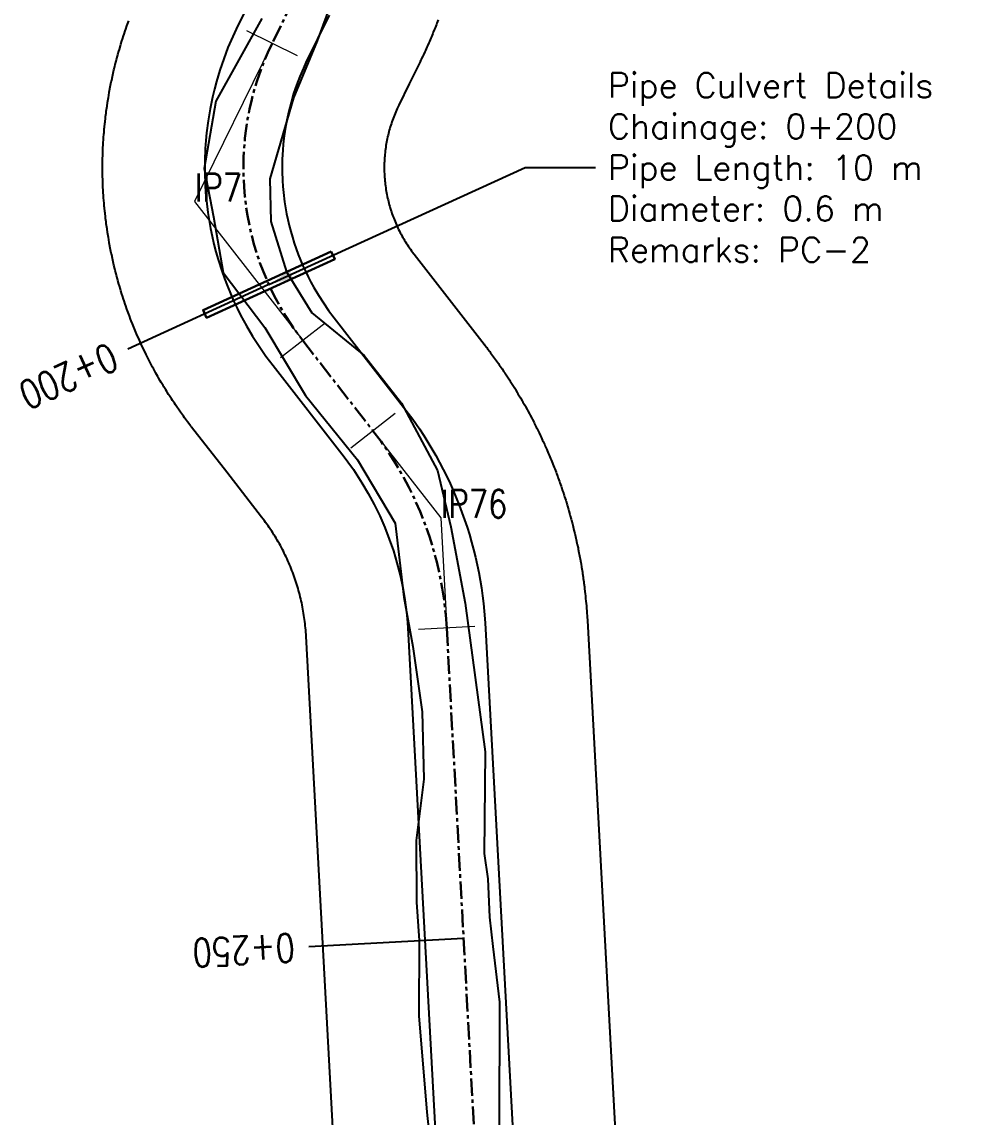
# Model space of a CAD drawing. Extents: x 337736 to 342002, y 3067251 to 3069533.
# Drawn here: x 338700.2 to 338767.8, y 3069270.8 to 3069348.5 of the extents above; entities that cross this region are included whole.
import ezdxf
from ezdxf.enums import TextEntityAlignment as Align

# ---------------------------------------------------------------- set-up
doc = ezdxf.new("R2010")
doc.units = 0
doc.header["$MEASUREMENT"] = 0
doc.linetypes.add('Center', pattern=[2, 1.25, -0.25, 0.25, -0.25])
for name, color, linetype, lineweight in [('BEC', 3, 'Continuous', 13), ('BES', 3, 'Continuous', 13), ('Chainage', 7, 'Continuous', 25), ('IP_Line', 150, 'Continuous', 9), ('PC_Callout', 6, 'Continuous', 30), ('PipeCulvert', 6, 'Continuous', 30), ('RC', 9, 'Center', 30), ('Road Width', 6, 'Continuous', 25)]:
    doc.layers.add(name, color=color, linetype=linetype, lineweight=lineweight)
for name, color, linetype in [('IPName', 7, 'Continuous'), ('Right of Way', 4, 'Continuous'), ('RoadEdge', 51, 'Continuous')]:
    doc.layers.add(name, color=color, linetype=linetype)
doc.styles.get("Standard").update_dxf_attribs({"font": 'simplex.shx'})
doc.dimstyles.new('Dimension_PC_Callout', dxfattribs={"dimtxt": 1.75, "dimasz": 1.75, "dimexe": 0.18, "dimexo": 0.0625, "dimgap": 0.875, "dimtad": 0, "dimdec": 4, "dimzin": 0, "dimdsep": 46, "dimtxsty": 'Standard', "dimcen": 0.09, "dimadec": 0, "dimazin": 0, "dimtfac": 1, "dimtdec": 4, "dimtofl": 0, "dimtmove": 0, "dimatfit": 3, "dimfxl": 1, "dimtolj": 1, "dimtzin": 0, "dimarcsym": 0})

msp = doc.modelspace()

# ---------------------------------------------------------------- linework, layer by layer
at = {"layer": 'BEC'}
for points in [[(338719.799772621, 3069346.09319031), (338716.208992908, 3069347.85566046)], [(338721.753884857, 3069327.10607529), (338718.597352308, 3069324.64918655)], [(338726.737160135, 3069320.70372162), (338723.580627586, 3069318.24683288)], [(338732.390690117, 3069305.58658211), (338728.39659757, 3069305.3692696)]]:
    msp.add_lwpolyline(points, dxfattribs=at)
at = {"layer": 'BES'}
for points in [[(338719.799772621, 3069346.09319031), (338716.208992908, 3069347.85566046)], [(338721.753884857, 3069327.10607529), (338718.597352308, 3069324.64918655)], [(338726.737160135, 3069320.70372162), (338723.580627586, 3069318.24683288)], [(338732.390690117, 3069305.58658211), (338728.39659757, 3069305.3692696)]]:
    msp.add_lwpolyline(points, dxfattribs=at)
at = {"layer": 'Chainage'}
for p, q in [((338717.766924892, 3069329.85096451), (338707.761678851, 3069325.27985396)), ((338731.591785344, 3069283.4566995), (338720.608030841, 3069282.85909009))]:
    msp.add_line(p, q, dxfattribs=at)
at = {"layer": 'IP_Line'}
for points in [[(338718.004382764, 3069346.97442538), (338712.493674323, 3069335.74714871), (338720.175618582, 3069325.87763092)], [(338725.158893861, 3069319.47527725), (338729.968254515, 3069313.29636356), (338730.393643844, 3069305.47792585)]]:
    msp.add_lwpolyline(points, dxfattribs=at)
at = {"layer": 'PipeCulvert'}
msp.add_lwpolyline([(338722.19009735, 3069332.20161238), (338722.439430653, 3069331.65587169), (338713.343752434, 3069327.50031664), (338713.094419131, 3069328.04605733), (338722.19009735, 3069332.20161238)], dxfattribs=at)
at = {"layer": 'RC', "linetype": 'Center'}
msp.add_lwpolyline([(338719.499231709, 3069350.01996533), (338718.004382764, 3069346.97442538), (338718.004382764, 3069346.97442538, 0.286928204226343), (338720.175618582, 3069325.87763092), (338720.175618582, 3069325.87763092), (338725.158893861, 3069319.47527725), (338725.158893861, 3069319.47527725, -0.152937190094443), (338730.393643844, 3069305.47792585), (338730.393643844, 3069305.47792585), (338732.388236126, 3069268.81834257), (338732.388236126, 3069268.81834257, 0.0701079300223113), (338738.046924888, 3069240.06862825), (338738.046924888, 3069240.06862825), (338743.220384528, 3069225.17533535), (338743.220384528, 3069225.17533535, -0.08431680413088499), (338746.265560801, 3069207.01005725), (338746.265560801, 3069207.01005725), (338746.261855871, 3069205.28108968), (338746.261855871, 3069205.28108968, 0.0799847476779619), (338750.001293674, 3069181.73326785), (338750.001293674, 3069181.73326785), (338758.57227563, 3069155.61753267)], format="xyb", dxfattribs=at)
at = {"layer": 'Right of Way'}
for points in [[(338722.40300476, 3069268.27506129), (338721.405708618, 3069286.60485293), (338720.409369337, 3069304.91705797), (338720.402665081, 3069305.03276406), (338720.39222236, 3069305.18980291), (338720.380773659, 3069305.33936349), (338720.36782995, 3069305.4888021), (338720.353392526, 3069305.6381038), (338720.337462833, 3069305.78725366), (338720.320042461, 3069305.93623678), (338720.301133155, 3069306.08503825), (338720.280736805, 3069306.23364318), (338720.258855449, 3069306.38203672), (338720.235491278, 3069306.53020403), (338720.210646626, 3069306.6781303), (338720.184323976, 3069306.82580074), (338720.156525966, 3069306.97320055), (338720.12725537, 3069307.12031503), (338720.096515116, 3069307.26712946), (338720.064308284, 3069307.41362913), (338720.030638086, 3069307.55979944), (338719.995507892, 3069307.70562573), (338719.95892122, 3069307.85109343), (338719.920881722, 3069307.996188), (338719.881393206, 3069308.14089492), (338719.840459613, 3069308.28519975), (338719.798085053, 3069308.429088), (338719.754273745, 3069308.57254534), (338719.709030082, 3069308.7155574), (338719.662358585, 3069308.85810987), (338719.614263914, 3069309.00018852), (338719.56475089, 3069309.14177912), (338719.513824463, 3069309.28286751), (338719.461489714, 3069309.42343961), (338719.40775189, 3069309.56348132), (338719.352616356, 3069309.70297868), (338719.296088628, 3069309.84191771), (338719.238174364, 3069309.98028451), (338719.178879343, 3069310.11806529), (338719.118209515, 3069310.2552462), (338719.056170924, 3069310.39181359), (338718.992769775, 3069310.52775379), (338718.928012439, 3069310.66305315), (338718.861905343, 3069310.79769824), (338718.794455152, 3069310.93167548), (338718.725668569, 3069311.06497155), (338718.655552485, 3069311.19757312), (338718.584113915, 3069311.32946689), (338718.51136, 3069311.46063971), (338718.437298018, 3069311.59107843), (338718.361935379, 3069311.72077002), (338718.285279607, 3069311.84970151), (338718.207338375, 3069311.97786002), (338718.128119488, 3069312.1052327), (338718.047630838, 3069312.23180686), (338717.965880489, 3069312.35756983), (338717.882876646, 3069312.48250898), (338717.798627562, 3069312.60661189), (338717.713141679, 3069312.72986612), (338717.626427568, 3069312.85225931), (338717.538493853, 3069312.9737793), (338717.449349375, 3069313.09441386), (338717.359003024, 3069313.21415096), (338717.252206912, 3069313.35278376), (338714.775924848, 3069316.53423224), (338712.284287209, 3069319.73540908), (338712.268385754, 3069319.7558935), (338712.204886228, 3069319.83791361), (338712.15106034, 3069319.90807733), (338711.999771983, 3069320.10710251), (338711.924751235, 3069320.20708592), (338711.775962447, 3069320.40798659), (338711.702197314, 3069320.50889994), (338711.555931343, 3069320.71164473), (338711.483433362, 3069320.81347222), (338711.339713062, 3069321.01802946), (338711.268493549, 3069321.1207552), (338711.127341375, 3069321.32709291), (338711.057411467, 3069321.43070085), (338710.918849475, 3069321.6387868), (338710.850220101, 3069321.74326073), (338710.714269941, 3069321.9530624), (338710.646951807, 3069322.05838604), (338710.51363472, 3069322.26987065), (338710.447638371, 3069322.37602749), (338710.316975189, 3069322.589162), (338710.25231091, 3069322.6961355), (338710.124322048, 3069322.9108866), (338710.060999957, 3069323.01866002), (338709.935705412, 3069323.23499417), (338709.873735407, 3069323.34355067), (338709.751154757, 3069323.56143406), (338709.690546511, 3069323.67075668), (338709.570698909, 3069323.89015527), (338709.511461892, 3069324.00022694), (338709.394366064, 3069324.22110644), (338709.336509534, 3069324.33190996), (338709.222183776, 3069324.55423586), (338709.165716782, 3069324.6657539), (338709.054178956, 3069324.88949147), (338708.999110306, 3069325.00170663), (338708.890377841, 3069325.2268209), (338708.836716149, 3069325.33971563), (338708.730806034, 3069325.56617144), (338708.678559679, 3069325.6797281), (338708.575488462, 3069325.90749006), (338708.524665612, 3069326.02169091), (338708.424449398, 3069326.25072343), (338708.375057993, 3069326.36555063), (338708.27771244, 3069326.59581793), (338708.229760192, 3069326.71125354), (338708.13530051, 3069326.94271964), (338708.088794919, 3069327.05874561), (338707.997235868, 3069327.29137434), (338707.952184198, 3069327.40797255), (338707.863540083, 3069327.64172756), (338707.81994937, 3069327.7588798), (338707.734234042, 3069327.99372458), (338707.692111098, 3069328.11141254), (338707.609337949, 3069328.34731038), (338707.568689362, 3069328.46551565), (338707.488871327, 3069328.7024297), (338707.449703439, 3069328.82113385), (338707.372852988, 3069329.05902709), (338707.335171922, 3069329.17821155), (338707.261301063, 3069329.41704681), (338707.225112712, 3069329.53669295), (338707.154232986, 3069329.77643291), (338707.119542998, 3069329.89652205), (338707.051665481, 3069330.13712926), (338707.018479279, 3069330.25764263), (338706.953614577, 3069330.49907949), (338706.921937345, 3069330.61999826), (338706.860095593, 3069330.86222704), (338706.829932279, 3069330.98353233), (338706.771123139, 3069331.22651519), (338706.742478462, 3069331.34818802), (338706.686711123, 3069331.591887), (338706.659589552, 3069331.71390838), (338706.606872728, 3069331.95828539), (338706.581278504, 3069332.08063624), (338706.531620431, 3069332.32565311), (338706.507557552, 3069332.44831433), (338706.460965989, 3069332.69393276), (338706.438438217, 3069332.81688517), (338706.394920445, 3069333.06306678), (338706.373931296, 3069333.18629118), (338706.333494114, 3069333.43299753), (338706.314046871, 3069333.55647466), (338706.276696597, 3069333.80366718), (338706.258794296, 3069333.92737775), (338706.224536766, 3069334.17501782), (338706.208182206, 3069334.29894249), (338706.177022773, 3069334.54699143), (338706.162218509, 3069334.67111085), (338706.134162041, 3069334.9195299), (338706.120910385, 3069335.04382467), (338706.095961266, 3069335.292575), (338706.08426429, 3069335.4170257), (338706.062426419, 3069335.66606846), (338706.05228595, 3069335.79065564), (338706.033562738, 3069336.03995191), (338706.02498036, 3069336.16465612), (338706.009374733, 3069336.41416694), (338706.002351788, 3069336.53896868), (338705.989866184, 3069336.78865508), (338705.984403769, 3069336.91353486), (338705.975040139, 3069337.16335781), (338705.971139107, 3069337.28829611), (338705.964898914, 3069337.53821659), (338705.962559875, 3069337.66319389), (338705.959444095, 3069337.91317284), (338705.958667414, 3069338.03816961), (338705.958676532, 3069338.28816799), (338705.959462331, 3069338.41316471), (338705.962596347, 3069338.66314343), (338705.964944503, 3069338.78812056), (338705.971202927, 3069339.03804058), (338705.975113073, 3069339.1629786), (338705.984494927, 3069339.41280087), (338705.989966451, 3069339.53768025), (338706.002470269, 3069339.78736573), (338706.009502318, 3069339.91216696), (338706.025126147, 3069340.16167664), (338706.033717621, 3069340.28638022), (338706.052459019, 3069340.53567512), (338706.062608576, 3069340.66026157), (338706.084464614, 3069340.90930273), (338706.096170669, 3069341.03375258), (338706.121137933, 3069341.28250109), (338706.134398656, 3069341.4067949), (338706.162473245, 3069341.65521189), (338706.177286563, 3069341.77933023), (338706.208464091, 3069342.02737689), (338706.224827691, 3069342.15130037), (338706.259103286, 3069342.39893795), (338706.277014611, 3069342.52264721), (338706.314382917, 3069342.76983701), (338706.333839168, 3069342.89331272), (338706.374294346, 3069343.14001611), (338706.395292484, 3069343.26323898), (338706.438828214, 3069343.50941743), (338706.461364956, 3069343.6323682), (338706.507974436, 3069343.87798323), (338706.532046262, 3069344.00064268), (338706.581722208, 3069344.24565592), (338706.607325358, 3069344.36800492), (338706.660060009, 3069344.61237808), (338706.68719048, 3069344.73439748), (338706.742975596, 3069344.97809238), (338706.77162915, 3069345.09976313), (338706.830456015, 3069345.3427417), (338706.860628176, 3069345.46404478), (338706.922487598, 3069345.70626905), (338706.954173651, 3069345.82718551), (338707.019055964, 3069346.06861764), (338707.052250959, 3069346.18912859), (338707.120146027, 3069346.42973085), (338707.154844774, 3069346.54981745), (338707.225741987, 3069346.78955224), (338707.261939071, 3069346.90919576), (338707.335827353, 3069347.14802563), (338707.373517108, 3069347.26720733), (338707.450384913, 3069347.50509496), (338707.489561459, 3069347.62379624), (338707.569396776, 3069347.86070447), (338707.610053991, 3069347.97890679), (338707.692844347, 3069348.2147986), (338707.734975873, 3069348.33248347), (338707.820708332, 3069348.567322)], [(338729.789397423, 3069348.64288002), (338729.700045092, 3069348.40939417), (338729.663837638, 3069348.31617971), (338729.572154956, 3069348.08359905), (338729.535017183, 3069347.99075131), (338729.441013316, 3069347.75909909), (338729.402948936, 3069347.66662736), (338729.306633286, 3069347.43592674), (338729.267646107, 3069347.34384028), (338729.169028305, 3069347.11411433), (338729.129122231, 3069347.02242235), (338729.028212139, 3069346.79369406), (338728.987391149, 3069346.70240569), (338728.884198857, 3069346.47469792), (338728.842467045, 3069346.38382234), (338728.737002873, 3069346.15715785), (338728.694364404, 3069346.06670412), (338728.586638898, 3069345.84110559), (338728.552332985, 3069345.76998569), (338728.488904408, 3069345.63980726), (338728.476180992, 3069345.61378994), (338727.72875652, 3069344.09101997), (338726.995101399, 3069342.59630307), (338726.927133996, 3069342.45561295), (338726.87417172, 3069342.34239114), (338726.822628806, 3069342.22851613), (338726.772513327, 3069342.11400577), (338726.723833103, 3069341.99887792), (338726.676595738, 3069341.88315056), (338726.630808626, 3069341.76684182), (338726.586478909, 3069341.64996983), (338726.543613518, 3069341.53255287), (338726.502219142, 3069341.41460925), (338726.462302269, 3069341.29615747), (338726.423869113, 3069341.17721596), (338726.386925696, 3069341.05780336), (338726.351477782, 3069340.93793831), (338726.31753091, 3069340.81763953), (338726.285090385, 3069340.69692581), (338726.254161281, 3069340.57581606), (338726.224748421, 3069340.45432913), (338726.19685641, 3069340.33248407), (338726.170489596, 3069340.21029986), (338726.145652112, 3069340.08779565), (338726.122347825, 3069339.96499052), (338726.100580387, 3069339.84190372), (338726.080353192, 3069339.71855442), (338726.061669403, 3069339.59496193), (338726.044531942, 3069339.47114557), (338726.028943482, 3069339.34712465), (338726.014906462, 3069339.22291859), (338726.002423073, 3069339.09854676), (338725.991495267, 3069338.97402861), (338725.982124752, 3069338.8493836), (338725.97431299, 3069338.72463119), (338725.968061203, 3069338.59979089), (338725.963370368, 3069338.47488219), (338725.960241217, 3069338.34992462), (338725.95867424, 3069338.2249377), (338725.95866968, 3069338.09994095), (338725.96022754, 3069337.97495391), (338725.963347576, 3069337.84999612), (338725.968029299, 3069337.72508708), (338725.974271979, 3069337.60024632), (338725.98207464, 3069337.47549335), (338725.991436064, 3069337.35084765), (338726.002354786, 3069337.2263287), (338726.014829102, 3069337.10195596), (338726.028857062, 3069336.97774887), (338726.044436474, 3069336.85372682), (338726.061564905, 3069336.7299092), (338726.080239676, 3069336.60631536), (338726.100457872, 3069336.4829646), (338726.122216335, 3069336.35987618), (338726.14551166, 3069336.23706937), (338726.170340211, 3069336.11456333), (338726.196698108, 3069335.99237722), (338726.224581234, 3069335.87053011), (338726.253985228, 3069335.74904106), (338726.284905501, 3069335.62792903), (338726.317337219, 3069335.50721295), (338726.351275315, 3069335.38691169), (338726.386714483, 3069335.26704406), (338726.423649193, 3069335.14762876), (338726.462073669, 3069335.02868446), (338726.501981904, 3069334.91022976), (338726.543367673, 3069334.79228313), (338726.586224501, 3069334.67486303), (338726.630545687, 3069334.55798782), (338726.676324328, 3069334.44167571), (338726.723553236, 3069334.32594494), (338726.77222507, 3069334.21081352), (338726.822332195, 3069334.09629951), (338726.873866798, 3069333.98242075), (338726.926820817, 3069333.86919506), (338726.981185994, 3069333.75664011), (338727.03695381, 3069333.64477352), (338727.09411558, 3069333.53361273), (338727.152662351, 3069333.42317514), (338727.212584977, 3069333.313478), (338727.273874103, 3069333.20453844), (338727.336520152, 3069333.09637347), (338727.400513338, 3069332.98900001), (338727.465843653, 3069332.88243484), (338727.532500895, 3069332.7766946), (338727.60047465, 3069332.67179581), (338727.669754292, 3069332.56775487), (338727.740328998, 3069332.46458803), (338727.812187745, 3069332.36231141), (338727.885319287, 3069332.26094102), (338727.959712245, 3069332.16049262), (338728.046419964, 3069332.04642555), (338728.07491394, 3069332.00962089), (338730.558587595, 3069328.81867593), (338733.050225234, 3069325.61749909), (338733.08083758, 3069325.57796581), (338733.233404158, 3069325.37991805), (338733.294033926, 3069325.30039481), (338733.444612432, 3069325.1008313), (338733.504443955, 3069325.02070574), (338733.65301933, 3069324.81964645), (338733.712046624, 3069324.73892659), (338733.858604011, 3069324.53639163), (338733.916821162, 3069324.45508554), (338734.061345905, 3069324.25109516), (338734.118747103, 3069324.16921097), (338734.261224751, 3069323.96378556), (338734.317804243, 3069323.88133147), (338734.458220547, 3069323.67449158), (338734.513972693, 3069323.59147582), (338734.652313612, 3069323.38324213), (338734.707232815, 3069323.29967303), (338734.843484514, 3069323.09006636), (338734.897565306, 3069323.00595223), (338735.031714161, 3069322.79499356), (338735.084951115, 3069322.71034285), (338735.216983711, 3069322.49805325), (338735.269371517, 3069322.4128744), (338735.39927465, 3069322.19927511), (338735.450808051, 3069322.11357667), (338735.578568733, 3069321.89868906), (338735.629242594, 3069321.81247956), (338735.754848047, 3069321.59632511), (338735.804657292, 3069321.509613201), (338735.928094956, 3069321.29221351), (338735.977034613, 3069321.20500784), (338736.098292145, 3069320.98638467), (338736.146357303, 3069320.89869399), (338736.265422577, 3069320.6788692), (338736.312608441, 3069320.59070225), (338736.42946955, 3069320.36969782), (338736.475771405, 3069320.28106342), (338736.590416664, 3069320.05890145), (338736.635829874, 3069319.96980847), (338736.748247817, 3069319.74651117), (338736.792767837, 3069319.65696854), (338736.902947224, 3069319.43255824), (338736.946569609, 3069319.34257489), (338737.054499421, 3069319.11707404), (338737.097219812, 3069319.02665895), (338737.202889257, 3069318.80009009), (338737.244703364, 3069318.70925236), (338737.348101875, 3069318.48163815), (338737.389005542, 3069318.3903868), (338737.490122779, 3069318.16175001), (338737.530111895, 3069318.0700942), (338737.628937746, 3069317.84045768), (338737.668008318, 3069317.74840658), (338737.764532902, 3069317.5177933), (338737.80268103, 3069317.42535609), (338737.896894692, 3069317.19378911), (338737.934116556, 3069317.10097505), (338738.026009877, 3069316.86847753), (338738.06230175, 3069316.7752959), (338738.15186554, 3069316.54189109), (338738.1872238, 3069316.44835121), (338738.274449103, 3069316.21406244), (338738.308870214, 3069316.12017365), (338738.393748307, 3069315.88502436), (338738.42722882, 3069315.79079607), (338738.509751215, 3069315.55480977), (338738.542287791, 3069315.46025138), (338738.622446236, 3069315.22345167), (338738.654035615, 3069315.12857266), (338738.731822094, 3069314.89098322), (338738.762461121, 3069314.79579306), (338738.837867857, 3069314.55743764), (338738.867553466, 3069314.46194585), (338738.940572917, 3069314.2228483), (338738.969302138, 3069314.12706444), (338739.039927002, 3069313.88724866), (338739.067696966, 3069313.7911823), (338739.135920181, 3069313.55067227), (338739.162728107, 3069313.45433302), (338739.228542851, 3069313.2131528), (338739.254386061, 3069313.11655029), (338739.317785752, 3069312.87472399), (338739.342661661, 3069312.77786788), (338739.40363996, 3069312.53541969), (338739.427546081, 3069312.43831967), (338739.486096889, 3069312.19527382), (338739.509030829, 3069312.0979396), (338739.565148292, 3069311.85432041), (338739.58710776, 3069311.75676172), (338739.640786265, 3069311.51259355), (338739.661769065, 3069311.41482014), (338739.713003246, 3069311.1701274), (338739.733007279, 3069311.07214906), (338739.781792011, 3069310.82695622), (338739.800815275, 3069310.72878274), (338739.847145681, 3069310.48311432), (338739.865186277, 3069310.38475552), (338739.909057722, 3069310.13863609), (338739.926113845, 3069310.0401018), (338739.967521944, 3069309.79355597), (338739.983591887, 3069309.69485605), (338740.022532498, 3069309.44790847), (338740.037614655, 3069309.34905279), (338740.074083884, 3069309.10172815), (338740.088176746, 3069309.0027266), (338740.122170947, 3069308.75504965), (338740.135273106, 3069308.65591211), (338740.166788879, 3069308.40790761), (338740.178899024, 3069308.30864401), (338740.207933217, 3069308.06033676), (338740.219050137, 3069307.96095703), (338740.245599848, 3069307.71237185), (338740.255722431, 3069307.61288592), (338740.279785004, 3069307.36404767), (338740.288912238, 3069307.26446549), (338740.310485267, 3069307.01539907), (338740.31861624, 3069306.9157306), (338740.337697567, 3069306.6664609), (338740.344831465, 3069306.56671611), (338740.361419183, 3069306.31726806), (338740.36671154, 3069306.2322076), (338740.376899546, 3069306.05637687), (338740.37887521, 3069306.02120713), (338741.376171352, 3069287.69141549), (338742.373144111, 3069269.36756745)]]:
    msp.add_lwpolyline(points, dxfattribs=at)
at = {"layer": 'Road Width'}
for points in [[(338717.093129208, 3069351.3601593), (338715.43807609, 3069347.9846851), (338715.198948637, 3069347.468664), (338714.864628021, 3069346.68382853), (338714.559966878, 3069345.88701076), (338714.285393589, 3069345.07933107), (338714.041294227, 3069344.26192512), (338713.89566255, 3069343.71215141), (338713.763819292, 3069343.15890909), (338713.592085566, 3069342.32329883), (338713.451800617, 3069341.48183753), (338713.343161697, 3069340.63570837), (338713.288394151, 3069340.0696163), (338713.247794547, 3069339.50233208), (338713.21351311, 3069338.64994616), (338713.211212756, 3069337.79687424), (338713.240896718, 3069336.94431584), (338713.278436329, 3069336.37682091), (338713.330150105, 3069335.81044171), (338713.434224212, 3069334.96373895), (338713.521212675, 3069334.4016956), (338713.622223577, 3069333.84200237), (338713.737193787, 3069333.28500905), (338713.866051454, 3069332.73106373), (338714.008716045, 3069332.18051261), (338714.1650984, 3069331.63369978), (338714.425176618, 3069330.82123667), (338714.615407195, 3069330.28525902), (338714.818976373, 3069329.75420412), (338715.035756929, 3069329.22840387), (338715.265613382, 3069328.70818687), (338715.508402078, 3069328.19387825), (338715.763971284, 3069327.68579942), (338716.170936993, 3069326.93605553), (338716.605725395, 3069326.20209639), (338717.06772514, 3069325.484954), (338717.556286616, 3069324.78563671), (338718.062668397, 3069324.11507493), (338723.11372248, 3069317.62410921), (338723.380255692, 3069317.26776886), (338723.76656116, 3069316.72344275), (338724.014951681, 3069316.35422662), (338724.373569401, 3069315.79127355), (338724.825154568, 3069315.02441943), (338725.245712529, 3069314.24012013), (338725.634570482, 3069313.43963035), (338725.991106337, 3069312.62423071), (338726.314749712, 3069311.79522567), (338726.604982848, 3069310.95394146), (338726.861341433, 3069310.10172396), (338727.083415348, 3069309.23993654), (338727.270849322, 3069308.36995786), (338727.4233435, 3069307.49317971), (338727.540653926, 3069306.61100476), (338727.586054376, 3069306.16833423), (338727.637534283, 3069305.50284745), (338729.647354174, 3069268.57672959)], [(338722.045915225, 3069348.96852583), (338720.39900483, 3069345.60998805), (338720.217688409, 3069345.21871931), (338719.964192557, 3069344.62362429), (338719.733185756, 3069344.01944378), (338719.524992823, 3069343.40702731), (338719.339906494, 3069342.78723598), (338719.178187015, 3069342.16094129), (338719.040061779, 3069341.52902385), (338718.925725002, 3069340.8923722), (338718.83533745, 3069340.25188151), (338718.788448361, 3069339.82319947), (338718.752289858, 3069339.39347928), (338718.71821955, 3069338.74754009), (338718.708971676, 3069338.31640049), (338718.710504059, 3069337.88516444), (338718.733011679, 3069337.23871905), (338718.76147578, 3069336.8084207), (338718.800687324, 3069336.37896834), (338718.879600658, 3069335.73696295), (338718.945558943, 3069335.31079822), (338719.022149627, 3069334.88641544), (338719.109324841, 3069334.46407984), (338719.207030105, 3069334.04405537), (338719.315204356, 3069333.62660452), (338719.433779988, 3069333.2119882), (338719.562682895, 3069332.80046552), (338719.701832518, 3069332.39229367), (338719.851141892, 3069331.98772774), (338720.010517704, 3069331.58702058), (338720.179860349, 3069331.19042262), (338720.359063993, 3069330.79818171), (338720.548016641, 3069330.410543), (338720.746600202, 3069330.02774874), (338720.954690569, 3069329.65003817), (338721.284365291, 3069329.09351969), (338721.63467279, 3069328.54975238), (338722.005120503, 3069328.01950082), (338722.402900653, 3069327.49329694), (338727.652159937, 3069320.740891), (338727.980116973, 3069320.29316461), (338728.455100917, 3069319.60950203), (338728.760271099, 3069319.14594417), (338729.200492549, 3069318.43939668), (338729.61932267, 3069317.71996246), (338729.886471743, 3069317.23349961), (338730.143838779, 3069316.74179142), (338730.391320836, 3069316.24503458), (338730.628818923, 3069315.74342777), (338730.856238044, 3069315.23717163), (338731.073487236, 3069314.72646866), (338731.280479601, 3069314.21152314), (338731.477132345, 3069313.69254103), (338731.663366809, 3069313.16972992), (338731.839108503, 3069312.64329892), (338732.004287131, 3069312.11345861), (338732.158836626, 3069311.58042092), (338732.302695167, 3069311.04439904), (338732.435805216, 3069310.50560739), (338732.558113528, 3069309.96426146), (338732.669571183, 3069309.4205778), (338732.770133599, 3069308.87477387), (338732.859760552, 3069308.32706798), (338732.938416193, 3069307.77767921), (338733.006069061, 3069307.2268273), (338733.062692094, 3069306.67473259), (338733.126897371, 3069305.84474346), (338735.138973313, 3069268.8802411)]]:
    msp.add_lwpolyline(points, dxfattribs=at)
at = {"layer": 'RoadEdge'}
for points in [[(338722.794, 3069351.521, 1371.252), (338721.203, 3069347.157, 1371.225), (338719.524, 3069343.102, 1371.052), (338717.839, 3069337.361, 1370.829), (338717.907, 3069334.344, 1370.591), (338719.027, 3069330.76, 1370.635), (338720.823, 3069327.846, 1370.65), (338724.5429999999, 3069324.833, 1370.701), (338727.182, 3069321.452, 1370.705), (338729.744, 3069316.656, 1371.027), (338730.687, 3069312.657, 1371.3), (338731.7070000001, 3069307.241, 1371.724), (338733.122, 3069296.704, 1372.263), (338733.059, 3069289.474, 1372.631), (338733.314, 3069287.676, 1372.696), (338733.437, 3069284.958, 1372.737), (338733.678, 3069282.892, 1372.778), (338734.128, 3069278.936, 1372.787), (338734.109, 3069269.874, 1372.712)], [(338717.278, 3069348.728, 1371.406), (338713.994, 3069342.862, 1371.276), (338713.184, 3069338.091, 1371.091), (338713.8370000001, 3069334.661, 1370.926), (338714.53, 3069330.714, 1370.872), (338717.484, 3069326.818, 1370.829), (338720.375, 3069321.982, 1370.754), (338724.063, 3069317.417, 1370.958), (338726.737, 3069312.929, 1371.208), (338727.342, 3069307.68, 1371.425), (338727.995, 3069304.173, 1371.613), (338728.64, 3069299.54, 1371.851), (338728.7703, 3069294.7569, 1372.1868), (338728.223, 3069290.414, 1372.494), (338728.246, 3069286.024, 1372.675), (338728.431, 3069283.311, 1372.706), (338728.403, 3069277.969, 1372.815), (338728.972, 3069271.114, 1372.828), (338729.592, 3069265.335, 1372.702)]]:
    msp.add_polyline3d(points, dxfattribs=at)

# ---------------------------------------------------------------- texts
at = {"layer": 'Chainage', "width": 0.8000000119209291}
for s, rotation, p in [('0+200', 204.554304123485, (338706.852111029, 3069324.86429845)), ('0+250', 183.114305743766, (338719.609507704, 3069282.80476196))]:
    msp.add_text(s, height=2, rotation=rotation, dxfattribs=at).set_placement(p, align=Align.MIDDLE_LEFT)
at = {"layer": 'IPName', "width": 0.8}
for s, p in [('IP7', (338712.493674323, 3069335.74714871)), ('IP76', (338729.968254515, 3069313.29636356))]:
    msp.add_text(s, height=2, dxfattribs=at).set_placement(p)
at = {"layer": 'PC_Callout', "insert": (338741.83328133, 3069338.1620746), "char_height": 1.75, "attachment_point": 4}
msp.add_mtext('Pipe Culvert Details\\PChainage: 0+200\\PPipe Length: 10 m\\PDiameter: 0.6 m\\PRemarks: PC-2', dxfattribs=at)

# ---------------------------------------------------------------- leaders
at = {"layer": 'PC_Callout', "annotation_type": 0, "has_hookline": 1, "hookline_direction": 0, "text_width": 26}
msp.add_leader([(338717.766924892, 3069329.85096451), (338735.95828133, 3069338.1620746), (338740.95828133, 3069338.1620746)], dimstyle='Dimension_PC_Callout', dxfattribs=at)

doc.saveas('drawing.dxf')
